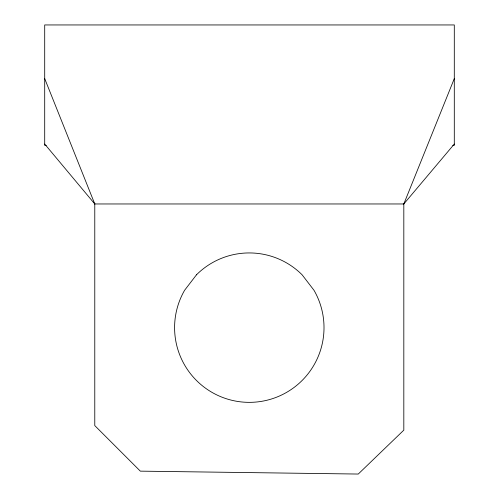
<?xml version="1.0" encoding="UTF-8"?>
<svg xmlns="http://www.w3.org/2000/svg" width="499" height="499" viewBox="0 0 499 499"><rect width="100%" height="100%" fill="white"/><g stroke="black" fill="none" stroke-linecap="round" stroke-linejoin="round"><path stroke-width="0.75" d="M44.704 144.055L94.779 203.966L403.816 203.966L454.296 78.624M403.816 203.966L454.296 144.055M46.257 145.359L44.704 145.359L44.704 24.95L454.296 24.95L454.296 145.359L452.743 145.359M44.704 78.624L94.779 203.966M403.816 203.299L403.816 430.144L358.257 474.05L140.338 471.143L94.779 425.591L94.779 203.168M196.469 274.818L184.599 290.287A74.713 74.713 0 0 0 249.3 402.356A74.713 74.713 0 0 0 314.002 290.287L302.126 274.818A74.713 74.713 0 0 0 196.469 274.818"/></g></svg>
